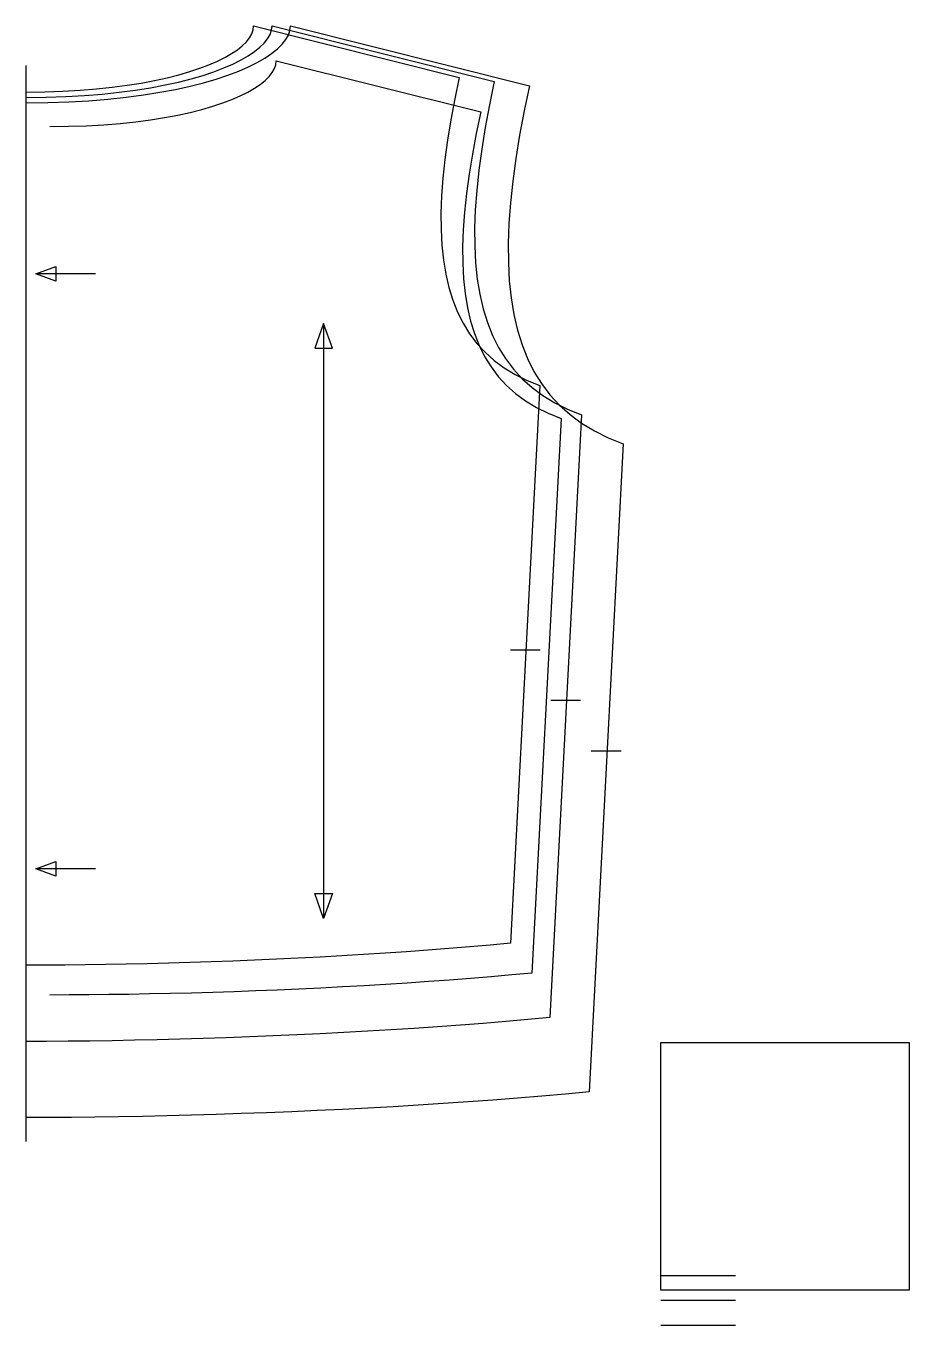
# Model space of a CAD drawing. Header units: millimetres. Extents: x 22 to 200, y 15 to 277.
import ezdxf

# ---------------------------------------------------------------- set-up
doc = ezdxf.new("R2010")
doc.units = ezdxf.units.MM
for name, color, linetype in [('FILL-000000', 250, 'Continuous'), ('STROKE-000000', 250, 'Continuous'), ('STROKE-008C3C', 114, 'Continuous'), ('STROKE-1E3CDC', 160, 'Continuous'), ('STROKE-808080', 8, 'Continuous'), ('STROKE-DC1E1E', 1, 'Continuous')]:
    doc.layers.add(name, color=color, linetype=linetype)

msp = doc.modelspace()

# ---------------------------------------------------------------- linework, layer by layer
at = {"layer": 'FILL-000000'}
for points in [[(23.9998, 227.0002), (28, 228.5002), (28, 225.5001)], [(82, 217), (80.2001, 212), (83.7999, 212)], [(23.9998, 107), (28, 108.5), (28, 105.5)], [(82, 97.0001), (80.2001, 102.0001), (83.7999, 102.0001)]]:
    msp.add_lwpolyline(points, close=True, dxfattribs=at)
at = {"layer": 'STROKE-000000'}
for points in [[(21.9999, 269.0001), (21.9999, 52.0001)], [(35.9999, 227.0002), (23.9998, 227.0002)], [(82, 217), (82, 97.0001)], [(35.9999, 107), (23.9998, 107)]]:
    msp.add_lwpolyline(points, dxfattribs=at)
msp.add_lwpolyline([(150, 71.9998), (200, 71.9998), (200, 21.9999), (150, 21.9999)], close=True, dxfattribs=at)
at = {"layer": 'STROKE-008C3C'}
for points in [[(21.9999, 262.6), (26.0921, 262.6445), (30.0189, 262.775), (33.7795, 262.987), (37.3722, 263.2752), (40.7952, 263.6354), (44.0468, 264.063), (47.1258, 264.5523), (50.0302, 265.0995), (52.7586, 265.6995), (55.3099, 266.3479), (57.6816, 267.0394), (59.8731, 267.7696), (61.8818, 268.5337), (63.7071, 269.3271), (65.3468, 270.1449), (66.7995, 270.9824), (68.0635, 271.835), (69.1377, 272.6979), (70.0197, 273.5661), (70.7087, 274.4354), (71.2029, 275.3004), (71.5003, 276.1569), (71.6001, 277.0001), (116.4001, 265.8001), (115.4208, 261.0817), (114.5723, 256.5266), (113.859, 252.1349), (113.2844, 247.9065), (112.8526, 243.8418), (112.5679, 239.94), (112.4335, 236.2016), (112.4539, 232.6266), (112.6328, 229.2149), (112.9743, 225.9665), (113.4823, 222.8811), (114.1607, 219.9594), (115.0137, 217.201), (116.0448, 214.606), (117.258, 212.1743), (118.6575, 209.9059), (120.2475, 207.8009), (122.0311, 205.8589), (124.013, 204.0805), (126.1971, 202.4655), (128.5868, 201.0135), (131.1864, 199.7251), (134.0002, 198.6001), (127.6001, 77.0001), (123.1822, 76.5916), (118.6991, 76.2014), (114.1575, 75.8296), (109.5647, 75.4757), (104.9274, 75.1399), (100.2535, 74.8224), (95.5492, 74.5229), (90.8223, 74.2417), (86.0795, 73.9786), (81.328, 73.7334), (76.575, 73.5065), (71.8273, 73.2981), (67.0923, 73.1072), (62.3771, 72.935), (57.689, 72.7809), (53.0345, 72.6447), (48.4212, 72.5265), (43.8559, 72.4267), (39.3457, 72.3452), (34.8982, 72.2817), (30.5199, 72.2362), (26.2181, 72.209), (21.9999, 72.1999)], [(127.8001, 141), (133.8001, 141)], [(150, 20), (165.0002, 20)]]:
    msp.add_lwpolyline(points, dxfattribs=at)
at = {"layer": 'STROKE-1E3CDC'}
for points in [[(21.9999, 261.5202), (26.3987, 261.5678), (30.6204, 261.7082), (34.6632, 261.9361), (38.5251, 262.2462), (42.2046, 262.6332), (45.7002, 263.0925), (49.01, 263.6188), (52.1324, 264.2069), (55.0658, 264.8522), (57.8079, 265.5489), (60.3578, 266.2925), (62.7133, 267.0775), (64.873, 267.8987), (66.8352, 268.7517), (68.5976, 269.6309), (70.1594, 270.5312), (71.5183, 271.4477), (72.6729, 272.3751), (73.6212, 273.3086), (74.362, 274.2431), (74.893, 275.173), (75.2129, 276.0938), (75.3202, 277.0001), (123.48, 264.9601), (122.4273, 259.8879), (121.5154, 254.9913), (120.7484, 250.2701), (120.1307, 245.7245), (119.6668, 241.3547), (119.3602, 237.1605), (119.216, 233.1417), (119.2378, 229.2985), (119.4304, 225.631), (119.7973, 222.1389), (120.3434, 218.8224), (121.073, 215.6816), (121.9895, 212.7162), (123.0979, 209.9264), (124.4025, 207.3123), (125.9071, 204.8739), (127.616, 202.6109), (129.5337, 200.5235), (131.6641, 198.6114), (134.0118, 196.8754), (136.5807, 195.3147), (139.3754, 193.9294), (142.4002, 192.72), (135.5199, 62), (130.7708, 61.5611), (125.9515, 61.1417), (121.0695, 60.7416), (116.132, 60.3613), (111.1472, 60.0004), (106.1223, 59.659), (101.0655, 59.3372), (95.9838, 59.0345), (90.8854, 58.752), (85.7776, 58.4884), (80.6679, 58.2447), (75.5643, 58.0203), (70.4744, 57.8153), (65.4057, 57.6301), (60.3656, 57.4643), (55.3621, 57.3179), (50.4028, 57.1913), (45.4949, 57.084), (40.6467, 56.9962), (35.8655, 56.9277), (31.1587, 56.8791), (26.5345, 56.8498), (21.9999, 56.8399)], [(135.9599, 130.8001), (141.9599, 130.8001)], [(150, 24.9999), (165.0002, 24.9999)]]:
    msp.add_lwpolyline(points, dxfattribs=at)
at = {"layer": 'STROKE-808080'}
msp.add_lwpolyline([(26.8213, 256.7231), (30.5858, 256.764), (34.199, 256.8843), (37.6587, 257.0791), (40.9638, 257.3443), (44.1127, 257.6759), (47.1043, 258.0689), (49.9371, 258.5194), (52.609, 259.0228), (55.1194, 259.5749), (57.4664, 260.1711), (59.6484, 260.8076), (61.6645, 261.4792), (63.5127, 262.1823), (65.1919, 262.9122), (66.7004, 263.6647), (68.0367, 264.4352), (69.1998, 265.2194), (70.188, 266.0131), (70.9997, 266.8122), (71.6333, 267.6116), (72.088, 268.4075), (72.3618, 269.1955), (72.4535, 269.9709), (113.6692, 259.667), (112.7682, 255.3261), (111.9879, 251.1358), (111.3317, 247.0954), (110.8029, 243.2054), (110.4057, 239.4656), (110.1436, 235.8757), (110.0201, 232.4365), (110.0388, 229.1475), (110.2035, 226.0089), (110.5179, 223.0201), (110.9849, 220.182), (111.6094, 217.4939), (112.3939, 214.9563), (113.3426, 212.5687), (114.4588, 210.3314), (115.7464, 208.2444), (117.209, 206.308), (118.8501, 204.5215), (120.6733, 202.8853), (122.6827, 201.3994), (124.8812, 200.0638), (127.273, 198.8781), (129.8614, 197.8431), (123.9732, 85.9712), (119.9092, 85.5955), (115.7845, 85.2364), (111.6062, 84.8942), (107.3806, 84.5686), (103.1148, 84.2599), (98.8145, 83.9678), (94.4866, 83.6923), (90.1379, 83.4334), (85.7744, 83.1913), (81.4031, 82.9659), (77.0301, 82.7571), (72.6623, 82.5652), (68.3062, 82.3898), (63.9685, 82.2314), (59.6551, 82.0893), (55.3731, 81.964), (51.1288, 81.8557), (46.9286, 81.7637), (42.7796, 81.6889), (38.6877, 81.6303), (34.6597, 81.5887), (30.7019, 81.5636), (26.8213, 81.5552)], dxfattribs=at)
at = {"layer": 'STROKE-DC1E1E'}
for points in [[(21.9999, 263.6799), (25.7852, 263.7212), (29.4178, 263.8421), (32.8962, 264.0379), (36.2193, 264.3046), (39.3855, 264.638), (42.3933, 265.0331), (45.2413, 265.4861), (47.928, 265.992), (50.4518, 266.5473), (52.8115, 267.1466), (55.0055, 267.7866), (57.0325, 268.4618), (58.8906, 269.1687), (60.579, 269.9025), (62.0956, 270.6592), (63.4397, 271.4339), (64.6088, 272.2224), (65.6022, 273.0204), (66.4185, 273.8236), (67.0556, 274.6276), (67.5125, 275.4281), (67.788, 276.2201), (67.8801, 277.0001), (109.3198, 266.64), (108.4143, 262.2755), (107.6293, 258.0622), (106.9696, 254), (106.438, 250.0888), (106.0387, 246.3285), (105.7751, 242.7192), (105.6509, 239.2613), (105.6696, 235.9544), (105.8355, 232.7988), (106.1512, 229.7938), (106.6211, 226.9402), (107.2487, 224.2375), (108.0375, 221.6859), (108.9914, 219.2856), (110.1136, 217.0363), (111.4083, 214.938), (112.879, 212.9906), (114.5289, 211.1946), (116.362, 209.5497), (118.3823, 208.0556), (120.5929, 206.7126), (122.9974, 205.5209), (125.5998, 204.4799), (119.6799, 91.9999), (115.5936, 91.6224), (111.4467, 91.2615), (107.2455, 90.9172), (102.9974, 90.5898), (98.7079, 90.2794), (94.3843, 89.9855), (90.0331, 89.7086), (85.6604, 89.4486), (81.2733, 89.2052), (76.8784, 88.9783), (72.4817, 88.7688), (68.0903, 88.5754), (63.7106, 88.3994), (59.3489, 88.24), (55.0122, 88.0971), (50.7069, 87.9711), (46.4397, 87.8621), (42.2166, 87.7697), (38.045, 87.6942), (33.9309, 87.6356), (29.881, 87.5937), (25.9016, 87.5683), (21.9999, 87.5601)], [(119.64, 151.1998), (125.64, 151.1998)], [(150, 15.0001), (165.0002, 15.0001)]]:
    msp.add_lwpolyline(points, dxfattribs=at)

doc.saveas('drawing.dxf')
